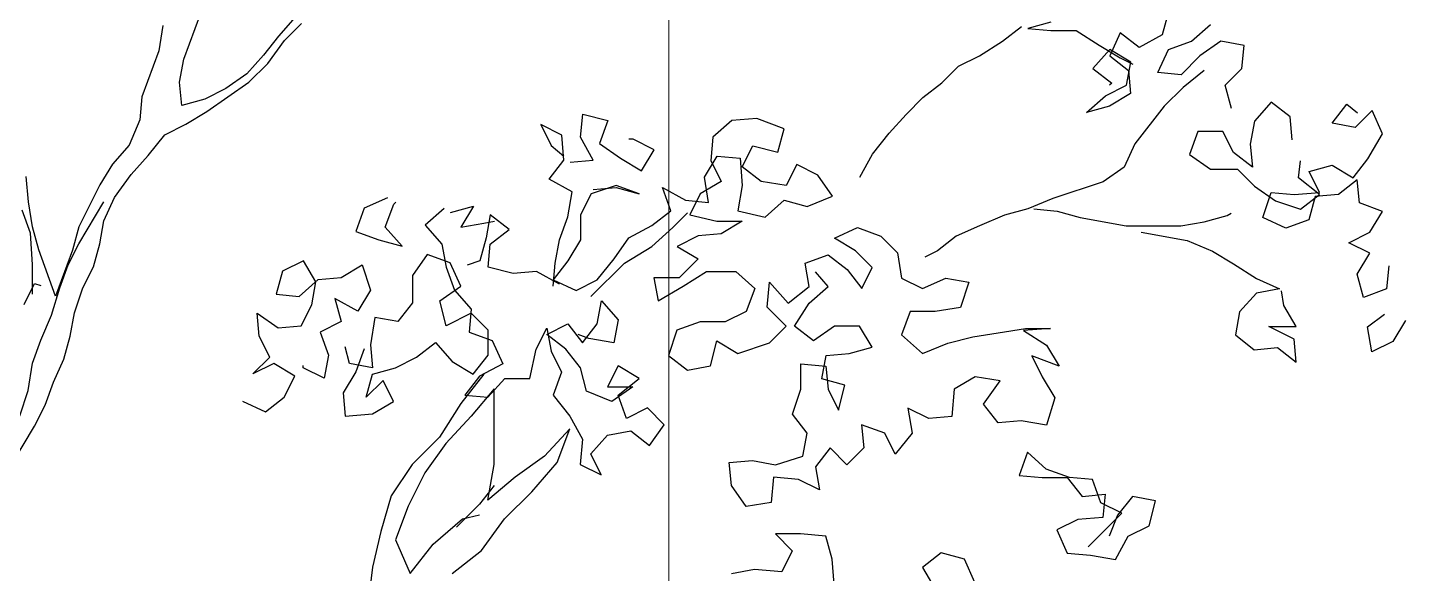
# Model space of a CAD drawing. Header units: millimetres. Extents: x 684983 to 685377, y 990360 to 990509.
# Drawn here: x 685173.537 to 685174.483, y 990442.106 to 990442.481 of the extents above; entities that cross this region are included whole.
import ezdxf

# ---------------------------------------------------------------- set-up
doc = ezdxf.new("R2010")
doc.units = ezdxf.units.MM
doc.layers.add('grid', color=8, linetype='Continuous', lineweight=9)
doc.layers.add('TEAK', color=7, linetype='Continuous')

# ---------------------------------------------------------------- blocks, each defined once
blk = doc.blocks.new('A$C25655A80')
at = {"color": 62}
for p, q in [((0.19178, 1.57732), (0.19949, 1.59846)), ((0.24275, 1.5965), (0.23505, 1.58786)), ((0.64265, 1.59902), (0.63976, 1.58845)), ((0.18218, 1.59271), (0.18025, 1.58118)), ((0.23793, 1.58593), (0.24563, 1.59361)), ((0.5667, 1.58563), (0.57535, 1.59235)), ((0.58881, 1.59426), (0.57824, 1.59139)), ((0.57824, 1.59139), (0.58881, 1.59042)), ((0.58881, 1.59042), (0.60035, 1.59041)), ((0.60035, 1.59041), (0.61092, 1.58367)), ((0.65321, 1.58555), (0.66187, 1.59323)), ((0.23505, 1.58786), (0.22831, 1.57921)), ((0.23023, 1.57536), (0.23793, 1.58593)), ((0.55612, 1.57891), (0.5667, 1.58563)), ((0.62053, 1.58943), (0.61572, 1.57886)), ((0.62918, 1.58269), (0.62053, 1.58943)), ((0.63976, 1.58845), (0.62918, 1.58269)), ((0.64264, 1.58171), (0.65321, 1.58555)), ((0.66667, 1.58554), (0.65705, 1.57882)), ((0.67724, 1.58361), (0.66667, 1.58554)), ((0.18025, 1.58118), (0.17254, 1.56004)), ((0.22831, 1.57921), (0.22061, 1.57057)), ((0.5465, 1.57411), (0.55612, 1.57891)), ((0.61572, 1.58174), (0.60802, 1.57309)), ((0.61092, 1.58367), (0.62052, 1.57789)), ((0.62533, 1.57596), (0.61572, 1.58174)), ((0.61572, 1.57886), (0.62436, 1.57212)), ((0.62052, 1.57789), (0.62629, 1.575)), ((0.63782, 1.57114), (0.64264, 1.58171)), ((0.65705, 1.57882), (0.64839, 1.57017)), ((0.67627, 1.57303), (0.67724, 1.58361)), ((0.18985, 1.56675), (0.19178, 1.57732)), ((0.22157, 1.56672), (0.23023, 1.57536)), ((0.5388, 1.56643), (0.5465, 1.57411)), ((0.60802, 1.57309), (0.61667, 1.56636)), ((0.6234, 1.56539), (0.62533, 1.57596)), ((0.62436, 1.57212), (0.62531, 1.56154)), ((0.64839, 1.57017), (0.63782, 1.57114)), ((0.65897, 1.57209), (0.64935, 1.56441)), ((0.66858, 1.56535), (0.67627, 1.57303)), ((0.1908, 1.55617), (0.18985, 1.56675)), ((0.20233, 1.55328), (0.22157, 1.56672)), ((0.22061, 1.57057), (0.211, 1.56385)), ((0.53014, 1.55971), (0.5388, 1.56643)), ((0.61378, 1.56059), (0.6234, 1.56539)), ((0.61667, 1.56636), (0.6157, 1.5654)), ((0.67145, 1.55477), (0.66858, 1.56535)), ((0.17254, 1.56004), (0.17157, 1.54946)), ((0.20138, 1.55905), (0.1908, 1.55617)), ((0.211, 1.56385), (0.20138, 1.55905)), ((0.52245, 1.55202), (0.53014, 1.55971)), ((0.60512, 1.55291), (0.61378, 1.56059)), ((0.62531, 1.56154), (0.6157, 1.55578)), ((0.64935, 1.56441), (0.64069, 1.55576)), ((0.19272, 1.54752), (0.20233, 1.55328)), ((0.37343, 1.54159), (0.37441, 1.55216)), ((0.37441, 1.55216), (0.38594, 1.54927)), ((0.6157, 1.55578), (0.60512, 1.55291)), ((0.64069, 1.55576), (0.62722, 1.53847)), ((0.68972, 1.55764), (0.68202, 1.54899)), ((0.69836, 1.5509), (0.68972, 1.55764)), ((0.71759, 1.548), (0.72432, 1.55665)), ((0.72432, 1.55665), (0.72913, 1.5528)), ((0.73586, 1.55375), (0.72816, 1.54607)), ((0.74065, 1.54317), (0.73586, 1.55375)), ((0.17157, 1.54946), (0.16675, 1.53793)), ((0.1831, 1.54272), (0.19272, 1.54752)), ((0.35518, 1.54737), (0.35997, 1.53775)), ((0.36478, 1.54256), (0.35518, 1.54737)), ((0.38594, 1.54927), (0.38208, 1.53869)), ((0.44266, 1.54921), (0.434, 1.54153)), ((0.45419, 1.55016), (0.44266, 1.54921)), ((0.46668, 1.54535), (0.45419, 1.55016)), ((0.51475, 1.54338), (0.52245, 1.55202)), ((0.68202, 1.54899), (0.68009, 1.53842)), ((0.69932, 1.54033), (0.69836, 1.5509)), ((0.72816, 1.54607), (0.71759, 1.548)), ((0.1754, 1.53312), (0.1831, 1.54272)), ((0.36573, 1.53102), (0.36478, 1.54256)), ((0.37919, 1.53101), (0.37343, 1.54159)), ((0.39747, 1.5406), (0.39554, 1.54061)), ((0.40708, 1.53579), (0.39747, 1.5406)), ((0.434, 1.54153), (0.43303, 1.53096)), ((0.46379, 1.53477), (0.46668, 1.54535)), ((0.50705, 1.53377), (0.51475, 1.54338)), ((0.65606, 1.54421), (0.65221, 1.53364)), ((0.6676, 1.5442), (0.65606, 1.54421)), ((0.67239, 1.53458), (0.6676, 1.5442)), ((0.73391, 1.53164), (0.74065, 1.54317)), ((0.16675, 1.53793), (0.15905, 1.52929)), ((0.35997, 1.53775), (0.36574, 1.53294)), ((0.38208, 1.53869), (0.39169, 1.53196)), ((0.4013, 1.52618), (0.40708, 1.53579)), ((0.44744, 1.52806), (0.45226, 1.53767)), ((0.45226, 1.53767), (0.46379, 1.53477)), ((0.50127, 1.5232), (0.50705, 1.53377)), ((0.62722, 1.53847), (0.6224, 1.5279)), ((0.65221, 1.53364), (0.66181, 1.5269)), ((0.68104, 1.52785), (0.67239, 1.53458)), ((0.68009, 1.53842), (0.68104, 1.52785)), ((0.15905, 1.52929), (0.15328, 1.51968)), ((0.1677, 1.52447), (0.1754, 1.53312)), ((0.359, 1.52237), (0.36573, 1.53102)), ((0.36862, 1.53006), (0.37919, 1.53101)), ((0.39169, 1.53196), (0.4013, 1.52618)), ((0.43014, 1.52327), (0.43591, 1.53288)), ((0.43303, 1.53096), (0.43782, 1.52134)), ((0.43591, 1.53288), (0.44649, 1.53191)), ((0.44649, 1.53191), (0.44743, 1.51941)), ((0.45609, 1.52132), (0.44744, 1.52806)), ((0.47244, 1.529), (0.46762, 1.51939)), ((0.48205, 1.52418), (0.47244, 1.529)), ((0.6224, 1.5279), (0.61278, 1.52118)), ((0.66181, 1.5269), (0.67431, 1.52689)), ((0.67431, 1.52689), (0.68199, 1.51919)), ((0.70218, 1.52302), (0.70315, 1.53071)), ((0.70699, 1.5259), (0.71757, 1.52877)), ((0.71757, 1.52877), (0.72718, 1.523)), ((0.72718, 1.523), (0.73391, 1.53164)), ((0.12059, 1.51202), (0.11963, 1.52355)), ((0.16, 1.5139), (0.1677, 1.52447)), ((0.36957, 1.5166), (0.359, 1.52237)), ((0.43782, 1.52134), (0.42821, 1.51558)), ((0.43205, 1.51173), (0.43014, 1.52327)), ((0.46762, 1.51939), (0.45609, 1.52132)), ((0.48877, 1.51456), (0.48205, 1.52418)), ((0.61278, 1.52118), (0.5897, 1.51351)), ((0.71179, 1.51532), (0.70218, 1.52302)), ((0.71179, 1.51628), (0.70699, 1.5259)), ((0.7291, 1.52204), (0.72044, 1.51531)), ((0.73005, 1.51146), (0.7291, 1.52204)), ((0.15328, 1.51968), (0.14365, 1.50046)), ((0.36763, 1.50506), (0.36957, 1.5166)), ((0.37822, 1.51563), (0.3734, 1.50602)), ((0.38976, 1.51946), (0.37822, 1.51563)), ((0.37918, 1.51755), (0.38976, 1.5185)), ((0.40033, 1.51561), (0.38976, 1.51946)), ((0.38976, 1.5185), (0.40033, 1.51561)), ((0.4109, 1.51848), (0.42147, 1.5127)), ((0.41474, 1.5079), (0.4109, 1.51848)), ((0.42821, 1.51558), (0.42339, 1.50597)), ((0.44743, 1.51941), (0.4455, 1.50788)), ((0.47723, 1.50977), (0.48877, 1.51456)), ((0.68199, 1.51919), (0.6916, 1.51246)), ((0.68582, 1.50477), (0.68968, 1.5163)), ((0.68968, 1.5163), (0.70025, 1.51533)), ((0.70025, 1.51533), (0.71179, 1.51628)), ((0.70313, 1.5086), (0.71179, 1.51532)), ((0.70987, 1.51436), (0.70697, 1.50379)), ((0.72044, 1.51531), (0.70987, 1.51436)), ((0.12153, 1.4976), (0.1177, 1.50818)), ((0.1225, 1.50048), (0.12059, 1.51202)), ((0.14364, 1.49277), (0.15519, 1.51199)), ((0.15518, 1.50333), (0.16, 1.5139)), ((0.27439, 1.50899), (0.27054, 1.49842)), ((0.28497, 1.51379), (0.27439, 1.50899)), ((0.284, 1.50033), (0.28785, 1.5109)), ((0.28785, 1.5109), (0.28881, 1.51186)), ((0.31092, 1.50896), (0.30226, 1.50128)), ((0.3138, 1.50703), (0.32438, 1.50991)), ((0.32438, 1.50991), (0.3186, 1.5003)), ((0.42147, 1.5127), (0.43205, 1.51173)), ((0.458, 1.50498), (0.46665, 1.51266)), ((0.46665, 1.51266), (0.47723, 1.50977)), ((0.57816, 1.50871), (0.56759, 1.50584)), ((0.5897, 1.51351), (0.57816, 1.50871)), ((0.58105, 1.50871), (0.59162, 1.50774)), ((0.6916, 1.51246), (0.70313, 1.5086)), ((0.74062, 1.5076), (0.73005, 1.51146)), ((0.15325, 1.49276), (0.15518, 1.50333)), ((0.3186, 1.5003), (0.32918, 1.50221)), ((0.32918, 1.50221), (0.33399, 1.50317)), ((0.33207, 1.50606), (0.33013, 1.49548)), ((0.34071, 1.49932), (0.33207, 1.50606)), ((0.36378, 1.49449), (0.36763, 1.50506)), ((0.3734, 1.50602), (0.37339, 1.49448)), ((0.40608, 1.50118), (0.41474, 1.5079)), ((0.41569, 1.50021), (0.42243, 1.50693)), ((0.42339, 1.50597), (0.43588, 1.50308)), ((0.43588, 1.50308), (0.44742, 1.50307)), ((0.44742, 1.50307), (0.4378, 1.49731)), ((0.4455, 1.50788), (0.458, 1.50498)), ((0.56759, 1.50584), (0.55605, 1.50104)), ((0.59162, 1.50774), (0.60219, 1.50485)), ((0.60219, 1.50485), (0.62334, 1.50098)), ((0.64833, 1.50096), (0.65891, 1.50287)), ((0.65891, 1.50287), (0.66948, 1.50575)), ((0.66948, 1.50575), (0.67141, 1.50671)), ((0.69639, 1.49995), (0.68582, 1.50477)), ((0.70697, 1.50379), (0.69639, 1.49995)), ((0.73484, 1.498), (0.74062, 1.5076)), ((0.12248, 1.48318), (0.12153, 1.4976)), ((0.12537, 1.4899), (0.1225, 1.50048)), ((0.14365, 1.50046), (0.14075, 1.48989)), ((0.27054, 1.49842), (0.28111, 1.49457)), ((0.29168, 1.49167), (0.284, 1.50033)), ((0.30226, 1.50128), (0.30994, 1.49262)), ((0.33013, 1.49548), (0.32724, 1.48491)), ((0.33205, 1.4926), (0.34071, 1.49932)), ((0.38876, 1.48582), (0.3955, 1.49542)), ((0.3955, 1.49542), (0.40608, 1.50118)), ((0.40607, 1.49157), (0.41569, 1.50021)), ((0.42723, 1.49636), (0.41761, 1.49156)), ((0.4378, 1.49731), (0.42723, 1.49636)), ((0.48971, 1.49534), (0.50029, 1.50013)), ((0.50029, 1.50013), (0.51086, 1.49628)), ((0.51086, 1.49628), (0.51854, 1.48858)), ((0.54547, 1.49625), (0.53681, 1.48953)), ((0.55605, 1.50104), (0.54547, 1.49625)), ((0.62334, 1.50098), (0.64833, 1.50096)), ((0.63006, 1.49809), (0.65121, 1.49423)), ((0.72523, 1.4932), (0.73484, 1.498)), ((0.13304, 1.46875), (0.12537, 1.4899)), ((0.14075, 1.48989), (0.13304, 1.46875)), ((0.13882, 1.48316), (0.14364, 1.49277)), ((0.15036, 1.48219), (0.15325, 1.49276)), ((0.28111, 1.49457), (0.29168, 1.49167)), ((0.30994, 1.49262), (0.31186, 1.48204)), ((0.33108, 1.48202), (0.33205, 1.4926)), ((0.36185, 1.48392), (0.36378, 1.49449)), ((0.37339, 1.49448), (0.36762, 1.48488)), ((0.39357, 1.48389), (0.40607, 1.49157)), ((0.41761, 1.49156), (0.42722, 1.48578)), ((0.49932, 1.48956), (0.48971, 1.49534)), ((0.507, 1.48186), (0.49932, 1.48956)), ((0.53681, 1.48953), (0.53104, 1.48665)), ((0.65121, 1.49423), (0.66274, 1.48941)), ((0.66274, 1.48941), (0.67235, 1.48363)), ((0.73484, 1.48838), (0.72523, 1.4932)), ((0.12247, 1.46972), (0.12248, 1.48318)), ((0.13497, 1.47259), (0.13882, 1.48316)), ((0.24649, 1.48499), (0.23687, 1.48019)), ((0.25225, 1.47537), (0.24649, 1.48499)), ((0.26379, 1.47728), (0.27341, 1.48304)), ((0.27341, 1.48304), (0.27724, 1.4715)), ((0.30321, 1.48782), (0.29647, 1.47821)), ((0.31378, 1.48396), (0.30321, 1.48782)), ((0.31858, 1.47338), (0.31378, 1.48396)), ((0.32724, 1.48491), (0.32147, 1.48299)), ((0.36762, 1.48488), (0.36088, 1.47623)), ((0.36088, 1.47335), (0.36185, 1.48392)), ((0.37817, 1.46852), (0.39357, 1.48389)), ((0.38107, 1.47621), (0.38876, 1.48582)), ((0.42722, 1.48578), (0.41856, 1.47714)), ((0.47624, 1.48381), (0.48682, 1.48765)), ((0.47815, 1.47324), (0.47624, 1.48381)), ((0.48682, 1.48765), (0.49546, 1.48091)), ((0.51854, 1.48858), (0.52046, 1.47704)), ((0.67235, 1.48363), (0.68292, 1.4769)), ((0.72906, 1.47878), (0.73484, 1.48838)), ((0.14554, 1.47258), (0.15036, 1.48219)), ((0.23687, 1.48019), (0.23398, 1.46962)), ((0.25321, 1.47633), (0.26379, 1.47728)), ((0.29647, 1.47821), (0.29646, 1.46571)), ((0.31186, 1.48204), (0.31569, 1.47146)), ((0.34262, 1.47913), (0.33108, 1.48202)), ((0.35319, 1.48008), (0.34262, 1.47913)), ((0.36376, 1.4743), (0.35319, 1.48008)), ((0.40702, 1.47715), (0.40893, 1.46657)), ((0.41856, 1.47714), (0.40702, 1.47715)), ((0.42048, 1.47329), (0.43106, 1.48001)), ((0.43106, 1.48001), (0.44451, 1.48)), ((0.44451, 1.48), (0.45316, 1.4723)), ((0.48681, 1.47323), (0.48104, 1.47996)), ((0.49546, 1.48091), (0.50219, 1.47226)), ((0.50219, 1.47226), (0.507, 1.48186)), ((0.52046, 1.47704), (0.53006, 1.47223)), ((0.53006, 1.47223), (0.54064, 1.47703)), ((0.54064, 1.47703), (0.55121, 1.47509)), ((0.68292, 1.4769), (0.69348, 1.47208)), ((0.73193, 1.4682), (0.72906, 1.47878)), ((0.74348, 1.48261), (0.74251, 1.47204)), ((0.11862, 1.46492), (0.12344, 1.47452)), ((0.12344, 1.47452), (0.12632, 1.47356)), ((0.13111, 1.4601), (0.13497, 1.47259)), ((0.14169, 1.46105), (0.14554, 1.47258)), ((0.24455, 1.46865), (0.25321, 1.47633)), ((0.25032, 1.4648), (0.25225, 1.47537)), ((0.27724, 1.4715), (0.27146, 1.46189)), ((0.30896, 1.46666), (0.31858, 1.47338)), ((0.31569, 1.47146), (0.32338, 1.46281)), ((0.36088, 1.47623), (0.37145, 1.47141)), ((0.37145, 1.47141), (0.38107, 1.47621)), ((0.40893, 1.46657), (0.42048, 1.47329)), ((0.45316, 1.4723), (0.4493, 1.46173)), ((0.45892, 1.46364), (0.45989, 1.47518)), ((0.45989, 1.47518), (0.46853, 1.46556)), ((0.46853, 1.46556), (0.47815, 1.47324)), ((0.47815, 1.46555), (0.48681, 1.47323)), ((0.55121, 1.47509), (0.54736, 1.46356)), ((0.68291, 1.47017), (0.67521, 1.46152)), ((0.69348, 1.47208), (0.68291, 1.47017)), ((0.6954, 1.46439), (0.69445, 1.47112)), ((0.74251, 1.47204), (0.73193, 1.4682)), ((0.23398, 1.46962), (0.24455, 1.46865)), ((0.2455, 1.45519), (0.25032, 1.4648)), ((0.26089, 1.46767), (0.26377, 1.45709)), ((0.27146, 1.46189), (0.26089, 1.46767)), ((0.29646, 1.46571), (0.28972, 1.45707)), ((0.31183, 1.45513), (0.30896, 1.46666)), ((0.38105, 1.45602), (0.38298, 1.4666)), ((0.38298, 1.4666), (0.39066, 1.45794)), ((0.47141, 1.45498), (0.47815, 1.46555)), ((0.70116, 1.45477), (0.6954, 1.46439)), ((0.1263, 1.44857), (0.13111, 1.4601)), ((0.13976, 1.45048), (0.14169, 1.46105)), ((0.22532, 1.46097), (0.23493, 1.45423)), ((0.22627, 1.4504), (0.22532, 1.46097)), ((0.27915, 1.459), (0.27722, 1.44651)), ((0.28972, 1.45707), (0.27915, 1.459)), ((0.32337, 1.46088), (0.31183, 1.45513)), ((0.32338, 1.46281), (0.3224, 1.45223)), ((0.33106, 1.45319), (0.32337, 1.46088)), ((0.39066, 1.45794), (0.38873, 1.44737)), ((0.4493, 1.46173), (0.43969, 1.45693)), ((0.46756, 1.45498), (0.45892, 1.46364)), ((0.52429, 1.46166), (0.52043, 1.45109)), ((0.53582, 1.46165), (0.52429, 1.46166)), ((0.54736, 1.46356), (0.53582, 1.46165)), ((0.67521, 1.46152), (0.67328, 1.45095)), ((0.73384, 1.45474), (0.74154, 1.4605)), ((0.75115, 1.45761), (0.74537, 1.448)), ((0.23493, 1.45423), (0.2455, 1.45519)), ((0.26377, 1.45709), (0.25415, 1.45229)), ((0.25415, 1.45229), (0.25799, 1.44172)), ((0.3224, 1.45223), (0.33297, 1.44838)), ((0.33105, 1.44165), (0.33106, 1.45319)), ((0.35316, 1.44451), (0.35797, 1.45412)), ((0.35797, 1.45124), (0.36759, 1.45604)), ((0.35797, 1.45412), (0.35989, 1.44355)), ((0.36662, 1.4445), (0.35797, 1.45124)), ((0.36759, 1.45604), (0.37431, 1.44738)), ((0.3772, 1.4493), (0.37239, 1.45123)), ((0.37431, 1.44738), (0.38105, 1.45602)), ((0.41757, 1.45311), (0.41372, 1.44157)), ((0.42815, 1.45694), (0.41757, 1.45311)), ((0.43969, 1.45693), (0.42815, 1.45694)), ((0.45987, 1.4473), (0.46756, 1.45498)), ((0.48005, 1.44824), (0.47141, 1.45498)), ((0.48967, 1.45496), (0.48005, 1.44824)), ((0.50121, 1.45495), (0.48967, 1.45496)), ((0.50697, 1.44533), (0.50121, 1.45495)), ((0.55311, 1.4501), (0.56465, 1.45201)), ((0.56465, 1.45201), (0.57715, 1.45392)), ((0.58869, 1.45391), (0.57619, 1.45296)), ((0.57619, 1.45296), (0.58676, 1.44622)), ((0.57715, 1.45392), (0.58869, 1.45391)), ((0.68866, 1.45478), (0.70116, 1.45477)), ((0.70019, 1.449), (0.68866, 1.45478)), ((0.73576, 1.4432), (0.73384, 1.45474)), ((0.12244, 1.438), (0.1263, 1.44857)), ((0.13686, 1.43991), (0.13976, 1.45048)), ((0.23107, 1.44078), (0.22627, 1.4504)), ((0.2676, 1.43786), (0.26568, 1.44556)), ((0.27722, 1.44651), (0.27817, 1.43593)), ((0.29836, 1.44072), (0.30702, 1.44744)), ((0.30702, 1.44744), (0.3147, 1.43878)), ((0.33297, 1.44838), (0.33777, 1.4378)), ((0.38873, 1.44737), (0.3772, 1.4493)), ((0.43294, 1.43675), (0.43583, 1.44828)), ((0.43583, 1.44828), (0.44544, 1.44251)), ((0.44544, 1.44251), (0.45987, 1.4473)), ((0.49639, 1.44246), (0.50697, 1.44533)), ((0.52043, 1.45109), (0.53004, 1.44243)), ((0.53004, 1.44243), (0.54158, 1.44723)), ((0.54158, 1.44723), (0.55311, 1.4501)), ((0.58676, 1.44622), (0.59252, 1.4366)), ((0.67328, 1.45095), (0.68192, 1.44421)), ((0.68192, 1.44421), (0.6925, 1.44516)), ((0.6925, 1.44516), (0.70114, 1.43843)), ((0.70114, 1.43843), (0.70019, 1.449)), ((0.74537, 1.448), (0.73576, 1.4432)), ((0.13205, 1.42934), (0.13686, 1.43991)), ((0.22337, 1.4331), (0.23107, 1.44078)), ((0.25799, 1.44172), (0.25606, 1.43114)), ((0.27433, 1.44459), (0.27048, 1.43402)), ((0.28874, 1.43592), (0.29836, 1.44072)), ((0.3147, 1.43878), (0.32431, 1.433)), ((0.32431, 1.433), (0.33105, 1.44165)), ((0.35026, 1.43106), (0.35316, 1.44451)), ((0.35989, 1.44355), (0.36468, 1.43393)), ((0.37334, 1.43584), (0.36662, 1.4445)), ((0.41372, 1.44157), (0.42236, 1.43484)), ((0.48388, 1.43094), (0.48582, 1.44151)), ((0.48582, 1.44151), (0.49639, 1.44246)), ((0.58002, 1.44142), (0.58482, 1.4318)), ((0.59252, 1.4366), (0.58002, 1.44142)), ((0.12051, 1.4255), (0.12244, 1.438)), ((0.23299, 1.43789), (0.22337, 1.4331)), ((0.2426, 1.43212), (0.23299, 1.43789)), ((0.24645, 1.43596), (0.24645, 1.43692)), ((0.25606, 1.43114), (0.24645, 1.43596)), ((0.27048, 1.43402), (0.2647, 1.42441)), ((0.27817, 1.43593), (0.2676, 1.43786)), ((0.27527, 1.42248), (0.27817, 1.43305)), ((0.27817, 1.43305), (0.28874, 1.43592)), ((0.33777, 1.4378), (0.32719, 1.43204)), ((0.36468, 1.43393), (0.36083, 1.42336)), ((0.37621, 1.42527), (0.37334, 1.43584)), ((0.39064, 1.43679), (0.38583, 1.42718)), ((0.40025, 1.43101), (0.39064, 1.43679)), ((0.42236, 1.43484), (0.43294, 1.43675)), ((0.47427, 1.42614), (0.47428, 1.43767)), ((0.47428, 1.43767), (0.48581, 1.4367)), ((0.48581, 1.4367), (0.48676, 1.42613)), ((0.12819, 1.41876), (0.13205, 1.42934)), ((0.23778, 1.42251), (0.2426, 1.43212)), ((0.28297, 1.43016), (0.27527, 1.42248)), ((0.28777, 1.42054), (0.28297, 1.43016)), ((0.32719, 1.43204), (0.32046, 1.42339)), ((0.33392, 1.42627), (0.32333, 1.41378)), ((0.33103, 1.42242), (0.33873, 1.43107)), ((0.33388, 1.39166), (0.33392, 1.42627)), ((0.33873, 1.43107), (0.35026, 1.43106)), ((0.38583, 1.42718), (0.39736, 1.42717)), ((0.39736, 1.42717), (0.38774, 1.42045)), ((0.39063, 1.42333), (0.40025, 1.43101)), ((0.47041, 1.41461), (0.47427, 1.42614)), ((0.49446, 1.42804), (0.48388, 1.43094)), ((0.48676, 1.42613), (0.49156, 1.41651)), ((0.49156, 1.41651), (0.49446, 1.42804)), ((0.54444, 1.42607), (0.54347, 1.41358)), ((0.55406, 1.43183), (0.54444, 1.42607)), ((0.56559, 1.4299), (0.55406, 1.43183)), ((0.55789, 1.41933), (0.56559, 1.4299)), ((0.58482, 1.4318), (0.59058, 1.42219)), ((0.11665, 1.41397), (0.12051, 1.4255)), ((0.21855, 1.4206), (0.22912, 1.41579)), ((0.22912, 1.41579), (0.23778, 1.42251)), ((0.2647, 1.42441), (0.26565, 1.41383)), ((0.27815, 1.41478), (0.28777, 1.42054)), ((0.32046, 1.42339), (0.33103, 1.42242)), ((0.36083, 1.42336), (0.36851, 1.41374)), ((0.38774, 1.42045), (0.37621, 1.42527)), ((0.39447, 1.41275), (0.39063, 1.42333)), ((0.59058, 1.42219), (0.58672, 1.40969)), ((0.12338, 1.40916), (0.12819, 1.41876)), ((0.26565, 1.41383), (0.27815, 1.41478)), ((0.32333, 1.41378), (0.31178, 1.40129)), ((0.36851, 1.41374), (0.37427, 1.40316)), ((0.40408, 1.41755), (0.39447, 1.41275)), ((0.41177, 1.40985), (0.40408, 1.41755)), ((0.47713, 1.40595), (0.47041, 1.41461)), ((0.52328, 1.41744), (0.5252, 1.4059)), ((0.53289, 1.41263), (0.52328, 1.41744)), ((0.54347, 1.41358), (0.53289, 1.41263)), ((0.56461, 1.41067), (0.55789, 1.41933)), ((0.10605, 1.38033), (0.12338, 1.40916)), ((0.36851, 1.40797), (0.35696, 1.39548)), ((0.36272, 1.39259), (0.36851, 1.40797)), ((0.40503, 1.40025), (0.41177, 1.40985)), ((0.50213, 1.40977), (0.50308, 1.3992)), ((0.5127, 1.40592), (0.50213, 1.40977)), ((0.57519, 1.41163), (0.56461, 1.41067)), ((0.58672, 1.40969), (0.57519, 1.41163)), ((0.31178, 1.40129), (0.30216, 1.38784)), ((0.37427, 1.40316), (0.3733, 1.39162)), ((0.37811, 1.39643), (0.38581, 1.40507)), ((0.38581, 1.40507), (0.39638, 1.40698)), ((0.39638, 1.40698), (0.40503, 1.40025)), ((0.4752, 1.39538), (0.47713, 1.40595)), ((0.5175, 1.3963), (0.5127, 1.40592)), ((0.5252, 1.4059), (0.5175, 1.3963)), ((0.35696, 1.39548), (0.34349, 1.38588)), ((0.38291, 1.38681), (0.37811, 1.39643)), ((0.4627, 1.39154), (0.4752, 1.39538)), ((0.4877, 1.39921), (0.48096, 1.39056)), ((0.49538, 1.39151), (0.4877, 1.39921)), ((0.50308, 1.3992), (0.49538, 1.39151)), ((0.57806, 1.3972), (0.57421, 1.38663)), ((0.5867, 1.38951), (0.57806, 1.3972)), ((0.33099, 1.37532), (0.33388, 1.39166)), ((0.35118, 1.37915), (0.36272, 1.39259)), ((0.3733, 1.39162), (0.38291, 1.38681)), ((0.44155, 1.39252), (0.45213, 1.39347)), ((0.4425, 1.38195), (0.44155, 1.39252)), ((0.45213, 1.39347), (0.4627, 1.39154)), ((0.48096, 1.39056), (0.48288, 1.37999)), ((0.59728, 1.38565), (0.5867, 1.38951)), ((0.30216, 1.38784), (0.29445, 1.37247)), ((0.33388, 1.38205), (0.32714, 1.3734)), ((0.34349, 1.38588), (0.33099, 1.37532)), ((0.44922, 1.37233), (0.4425, 1.38195)), ((0.46173, 1.38577), (0.46076, 1.37424)), ((0.47327, 1.3848), (0.46173, 1.38577)), ((0.48288, 1.37999), (0.47327, 1.3848)), ((0.57421, 1.38663), (0.58478, 1.38566)), ((0.58478, 1.38566), (0.59631, 1.38565)), ((0.59631, 1.38565), (0.60304, 1.37699)), ((0.60785, 1.38468), (0.59728, 1.38565)), ((0.61168, 1.3741), (0.60785, 1.38468)), ((0.33867, 1.36666), (0.35118, 1.37915)), ((0.60304, 1.37699), (0.61361, 1.37795)), ((0.61361, 1.37795), (0.61264, 1.36737)), ((0.62611, 1.37697), (0.61937, 1.36833)), ((0.63668, 1.37504), (0.62611, 1.37697)), ((0.29445, 1.37247), (0.28867, 1.35709)), ((0.32714, 1.3734), (0.31655, 1.36284)), ((0.46076, 1.37424), (0.44922, 1.37233)), ((0.6059, 1.35392), (0.62129, 1.36929)), ((0.62129, 1.36929), (0.61168, 1.3741)), ((0.63378, 1.36351), (0.63668, 1.37504)), ((0.30597, 1.35516), (0.31944, 1.36668)), ((0.31944, 1.36668), (0.32713, 1.36859)), ((0.32808, 1.35225), (0.33867, 1.36666)), ((0.6011, 1.36642), (0.59149, 1.36162)), ((0.61264, 1.36737), (0.6011, 1.36642)), ((0.61937, 1.36833), (0.61552, 1.35872)), ((0.62417, 1.35871), (0.63378, 1.36351)), ((0.28867, 1.35709), (0.29539, 1.34171)), ((0.46267, 1.35982), (0.47035, 1.35212)), ((0.47421, 1.35981), (0.46267, 1.35982)), ((0.48574, 1.35884), (0.47421, 1.35981)), ((0.48861, 1.34826), (0.48574, 1.35884)), ((0.59149, 1.36162), (0.59628, 1.35104)), ((0.61839, 1.34814), (0.62417, 1.35871)), ((0.29539, 1.34171), (0.30597, 1.35516)), ((0.31461, 1.34169), (0.32808, 1.35225)), ((0.47035, 1.35212), (0.46554, 1.34251)), ((0.5386, 1.3511), (0.52995, 1.34438)), ((0.54918, 1.3482), (0.5386, 1.3511)), ((0.59628, 1.35104), (0.60686, 1.35007)), ((0.48956, 1.33672), (0.48861, 1.34826)), ((0.52995, 1.34438), (0.53571, 1.33476)), ((0.55397, 1.33763), (0.54918, 1.3482)), ((0.60686, 1.35007), (0.61839, 1.34814)), ((0.45304, 1.34349), (0.44247, 1.34157)), ((0.46554, 1.34251), (0.45304, 1.34349))]:
    blk.add_line(p, q, dxfattribs=at)
for p, q in [((0.32912, 1.433), (0.31853, 1.41955)), ((0.31853, 1.41955), (0.3089, 1.40418)), ((0.3089, 1.40418), (0.29639, 1.39169)), ((0.29639, 1.39169), (0.28677, 1.37728)), ((0.28677, 1.37728), (0.28195, 1.36095)), ((0.28195, 1.36095), (0.27809, 1.34461)), ((0.27809, 1.34461), (0.27615, 1.32827))]:
    blk.add_line(p, q)
blk = doc.blocks.new('TR')
blk.add_blockref('A$C25655A80', (0.01921, 0.01485, 1.34531))

msp = doc.modelspace()

# ---------------------------------------------------------------- linework, layer by layer
at = {"layer": 'grid'}
msp.add_line((685173.9771, 990509.15479), (685173.9771, 990370.8996), dxfattribs=at)

# ---------------------------------------------------------------- block references
at = {"layer": 'TEAK', "xscale": 1.5, "yscale": 1.5, "zscale": 1.5}
msp.add_blockref('TR', (685173.32747, 990440.071, 99.689), dxfattribs=at)

doc.saveas('drawing.dxf')
